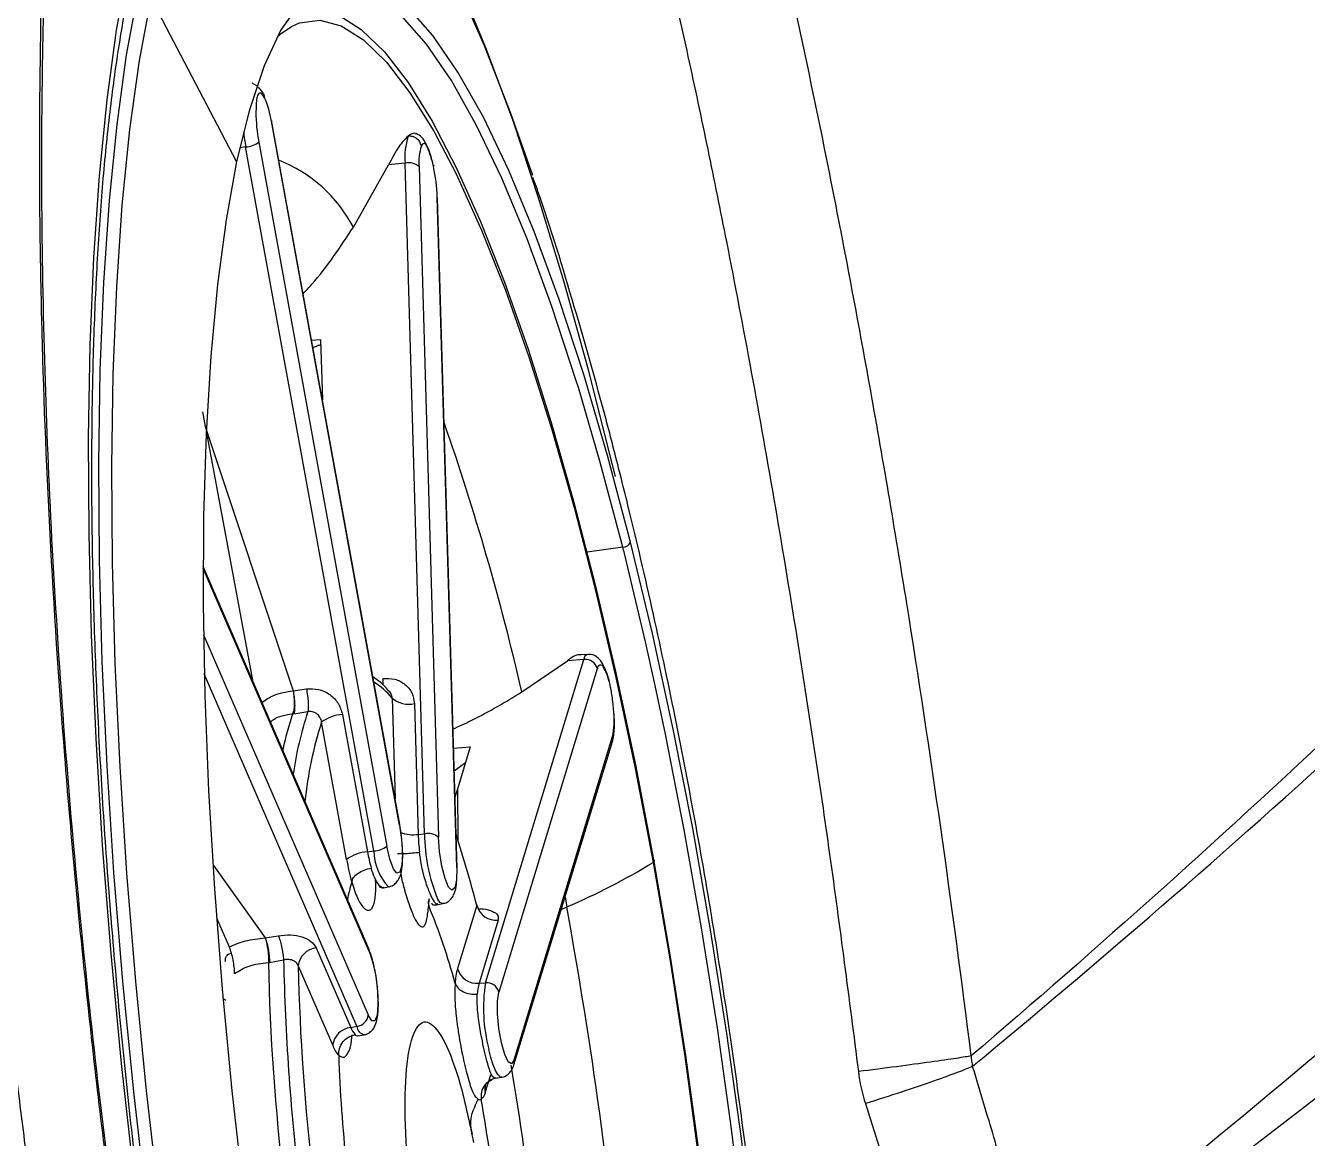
# Model space of a CAD drawing. Extents: x 525 to 613, y 487 to 635.
# Drawn here: x 534.452 to 536.548, y 542.917 to 544.735 of the extents above; entities that cross this region are included whole.
import ezdxf

# ---------------------------------------------------------------- set-up
doc = ezdxf.new("R2010")
doc.units = 0
doc.header["$MEASUREMENT"] = 0
doc.layers.add('1', color=4, linetype='Continuous')
doc.layers.add('STD TEST', color=3, linetype='Continuous')

# ---------------------------------------------------------------- blocks, each defined once
blk = doc.blocks.new('2023 VANGUARD')
at = {"layer": '1', "color": 3, "linetype": 'Continuous', "lineweight": 25}
for p, q in [((-34.1626, -48.1782), (-34.3025, -47.9111)), ((-33.7544, -47.9955), (-33.7733, -47.9497)), ((-34.1297, -48.0543), (-34.1369, -48.0499)), ((-33.8962, -49.2625), (-34.1057, -48.1119)), ((-33.8959, -49.2614), (-34.1055, -48.1108)), ((-34.1264, -48.1463), (-33.9169, -49.2969)), ((-34.1478, -48.154), (-34.1575, -48.1554)), ((-33.9382, -49.3047), (-34.1478, -48.154)), ((-33.9717, -48.2854), (-33.9141, -48.1835)), ((-33.887, -48.1807), (-33.9141, -48.1835)), ((-33.8553, -49.2765), (-33.887, -48.1807)), ((-33.8642, -48.1863), (-33.8325, -49.2821)), ((-33.8028, -49.332), (-33.8345, -48.2362)), ((-33.8022, -49.3339), (-33.834, -48.2381)), ((-34.0401, -48.47), (-34.0252, -48.4686)), ((-34.0316, -48.4798), (-34.0378, -48.4824)), ((-34.0252, -48.4686), (-34.0223, -48.5673)), ((-34.2182, -48.5868), (-34.2138, -48.611)), ((-34.2138, -48.611), (-34.0702, -49.0429)), ((-34.2123, -48.6187), (-34.1368, -49.0258)), ((-33.5312, -48.8083), (-33.5897, -48.8163)), ((-33.9465, -49.4647), (-34.2175, -48.8399)), ((-33.9454, -49.4701), (-34.2175, -48.8429)), ((-34.2168, -48.9515), (-33.9474, -49.5727)), ((-33.5887, -48.9834), (-33.5993, -48.9842)), ((-33.7559, -49.5201), (-33.5949, -48.9917)), ((-33.5729, -49.0069), (-33.7338, -49.5353)), ((-33.6962, -49.0446), (-33.6219, -48.9938)), ((-33.5949, -48.9917), (-33.6219, -48.9938)), ((-33.9658, -49.5912), (-34.2156, -49.0153)), ((-34.0702, -49.0429), (-34.0485, -49.0398)), ((-33.9084, -49.0549), (-33.9036, -49.2193)), ((-33.8719, -49.0639), (-33.8657, -49.2776)), ((-34.0691, -49.0804), (-34.071, -49.0806)), ((-34.0691, -49.0804), (-34.046, -49.077)), ((-33.9894, -49.0817), (-33.9486, -49.3061)), ((-33.9828, -49.3185), (-34.0236, -49.094)), ((-33.808, -49.1365), (-33.7807, -49.1346)), ((-33.7807, -49.1346), (-33.8017, -49.2035)), ((-33.7092, -49.6543), (-33.5483, -49.126)), ((-33.709, -49.6462), (-33.548, -49.1178)), ((-33.7886, -49.1604), (-33.8069, -49.174)), ((-33.8017, -49.2035), (-33.8056, -49.217)), ((-33.8017, -49.2035), (-33.801, -49.287)), ((-33.8657, -49.2776), (-33.8553, -49.2765)), ((-33.9486, -49.3061), (-33.9382, -49.3047)), ((-34.2001, -49.3282), (-34.116, -49.4467)), ((-33.9256, -49.3639), (-33.9214, -49.3645)), ((-33.925, -49.3652), (-33.9141, -49.3632)), ((-33.6257, -49.3802), (-33.6228, -49.3962)), ((-33.8361, -49.3926), (-33.8253, -49.3906)), ((-33.7701, -49.3935), (-33.8015, -49.4965)), ((-33.6318, -49.4001), (-33.6228, -49.3962)), ((-34.1957, -49.4137), (-34.1745, -49.4613)), ((-33.7348, -49.4178), (-33.7662, -49.5209)), ((-34.116, -49.4467), (-34.0945, -49.4431)), ((-34.0325, -49.4629), (-33.976, -49.593)), ((-34.1088, -49.4867), (-34.1106, -49.4868)), ((-34.1088, -49.4867), (-34.0858, -49.4827)), ((-34.0619, -49.4925), (-34.0055, -49.6226)), ((-33.7662, -49.5209), (-33.7559, -49.5201)), ((-34.1803, -49.5492), (-34.1849, -49.5457)), ((-33.976, -49.593), (-33.9658, -49.5912)), ((-33.9648, -49.6069), (-33.954, -49.6049)), ((-33.756, -49.6994), (-33.7471, -49.6703)), ((-33.7383, -49.6758), (-33.7409, -49.6753)), ((-33.7398, -49.6762), (-33.729, -49.6742))]:
    blk.add_line(p, q, dxfattribs=at)
at = {"layer": '1', "color": 3, "linetype": 'Continuous', "lineweight": 25, "flags": 128}
for points in [[(-33.5432, -48.6927), (-33.5479, -48.6735), (-33.5867, -48.5205), (-33.6269, -48.3752), (-33.6683, -48.2387), (-33.7107, -48.1116), (-33.7539, -47.9947), (-33.7974, -47.8888), (-33.8412, -47.7944), (-33.885, -47.712), (-33.9284, -47.6422), (-33.9713, -47.5854), (-33.9755, -47.5804)], [(-34.0021, -47.5947), (-33.9734, -47.6197), (-33.9313, -47.6674), (-33.8884, -47.7285), (-33.8451, -47.8027), (-33.8016, -47.8895), (-33.7581, -47.9884), (-33.7149, -48.0987), (-33.679, -48.2)], [(-34.3406, -47.8606), (-34.3593, -47.9633), (-34.375, -48.0771), (-34.3874, -48.2013), (-34.3967, -48.3352), (-34.4026, -48.4781), (-34.4052, -48.629), (-34.4044, -48.7871), (-34.4003, -48.9515), (-34.3929, -49.1211), (-34.3822, -49.2951), (-34.3683, -49.4724), (-34.3512, -49.652), (-34.3311, -49.8327), (-34.3081, -50.0137), (-34.2824, -50.1937), (-34.254, -50.3717), (-34.2231, -50.5468), (-34.1899, -50.7178), (-34.1547, -50.8838), (-34.1175, -51.0438), (-34.0787, -51.1968), (-34.0385, -51.3421), (-33.9971, -51.4786)], [(-33.5185, -48.7998), (-33.5562, -48.6583), (-33.5952, -48.5259), (-33.6353, -48.4035), (-33.6762, -48.2922), (-33.7176, -48.1926), (-33.7592, -48.1057), (-33.8007, -48.032), (-33.8417, -47.9721), (-33.8819, -47.9265), (-33.9211, -47.8955), (-33.9588, -47.8794), (-33.9762, -47.8769)], [(-33.9967, -47.8785), (-34.0291, -47.892), (-34.0611, -47.9207), (-34.0907, -47.9641), (-34.1176, -48.0217), (-34.1416, -48.0933), (-34.1626, -48.1782)], [(-33.6038, -48.5475), (-33.6073, -48.5363), (-33.6472, -48.4148), (-33.6878, -48.3042), (-33.7289, -48.2053), (-33.7702, -48.1189), (-33.8114, -48.0457), (-33.8521, -47.9863), (-33.8921, -47.941), (-33.931, -47.9102), (-33.9685, -47.8941), (-34.0044, -47.893), (-34.0383, -47.9067), (-34.0701, -47.9352), (-34.0876, -47.9587)], [(-33.9684, -51.5041), (-34.0103, -51.3721), (-34.0512, -51.2308), (-34.0907, -51.0811), (-34.1286, -50.9238), (-34.1646, -50.76), (-34.1986, -50.5906), (-34.2303, -50.4168), (-34.2596, -50.2395), (-34.2862, -50.0598), (-34.3099, -49.879), (-34.3308, -49.698), (-34.3485, -49.5179), (-34.3631, -49.34), (-34.3743, -49.1653), (-34.3823, -48.9948), (-34.3868, -48.8296), (-34.3879, -48.6708), (-34.3855, -48.5192), (-34.3798, -48.3759), (-34.3706, -48.2416), (-34.3581, -48.1174), (-34.3424, -48.0038), (-34.3235, -47.9016)], [(-33.9495, -51.4919), (-33.9913, -51.3607), (-34.0319, -51.2202), (-34.0711, -51.0714), (-34.1088, -50.9151), (-34.1446, -50.7523), (-34.1784, -50.5839), (-34.2099, -50.4111), (-34.239, -50.2349), (-34.2654, -50.0563), (-34.2891, -49.8766), (-34.3098, -49.6967), (-34.3274, -49.5177), (-34.3419, -49.3409), (-34.3531, -49.1672), (-34.3609, -48.9977), (-34.3654, -48.8336), (-34.3665, -48.6757), (-34.3642, -48.525), (-34.3585, -48.3825), (-34.3494, -48.2491), (-34.337, -48.1256), (-34.3213, -48.0127), (-34.3025, -47.9111)], [(-34.0025, -47.9359), (-33.9955, -47.9388), (-33.9588, -47.962), (-33.921, -47.9988), (-33.8824, -48.049), (-33.8431, -48.1122), (-33.8036, -48.188), (-33.7641, -48.2758), (-33.7248, -48.375), (-33.6862, -48.4848), (-33.6483, -48.6045), (-33.6116, -48.7332), (-33.5763, -48.8699), (-33.5426, -49.0138), (-33.5107, -49.1638), (-33.481, -49.3187)], [(-34.0958, -47.9736), (-34.0912, -47.9696), (-34.0727, -47.9571)], [(-34.0727, -47.9571), (-34.0597, -47.9514), (-34.0264, -47.947), (-33.9914, -47.9563), (-33.955, -47.9792), (-33.9176, -48.0157), (-33.8793, -48.0655), (-33.8404, -48.1281), (-33.8042, -48.1971)], [(-34.1055, -48.1108), (-34.1055, -48.1109), (-34.1057, -48.1119)], [(-34.1626, -48.1782), (-34.1799, -48.2731), (-34.194, -48.3792), (-34.2049, -48.496), (-34.2125, -48.6224), (-34.2166, -48.7577), (-34.2174, -48.9009), (-34.2147, -49.0508), (-34.2085, -49.2065), (-34.199, -49.3668), (-34.1862, -49.5306), (-34.1702, -49.6967), (-34.1511, -49.8638), (-34.1291, -50.0308), (-34.1042, -50.1965), (-34.0767, -50.3597), (-34.0468, -50.5191), (-34.0147, -50.6738), (-33.9806, -50.8224), (-33.9448, -50.9641), (-33.9076, -51.0977), (-33.8691, -51.2223), (-33.8297, -51.3369), (-33.7896, -51.4409)], [(-33.8042, -48.1971), (-33.8013, -48.2032), (-33.7621, -48.2901), (-33.7232, -48.3884), (-33.6849, -48.4972), (-33.6474, -48.6157), (-33.611, -48.7433), (-33.576, -48.8788), (-33.5426, -49.0213), (-33.5111, -49.1699), (-33.4816, -49.3233)], [(-33.834, -48.2381), (-33.834, -48.2377), (-33.8345, -48.2362)], [(-33.5312, -48.8083), (-33.5686, -48.6678), (-33.6038, -48.5475)], [(-33.3189, -51.5158), (-33.3012, -51.4181), (-33.2867, -51.3086), (-33.2758, -51.1879), (-33.2684, -51.0569), (-33.2645, -50.9168), (-33.2643, -50.7686), (-33.2678, -50.6133), (-33.2748, -50.4522), (-33.2853, -50.2865), (-33.2994, -50.1174), (-33.3168, -49.9463), (-33.3374, -49.7745), (-33.3611, -49.6031), (-33.3877, -49.4337), (-33.4169, -49.2674), (-33.4487, -49.1055), (-33.4826, -48.9492), (-33.5185, -48.7998)], [(-33.4783, -49.0341), (-33.4941, -48.9629), (-33.5287, -48.8184)], [(-33.3246, -51.4636), (-33.3088, -51.3644), (-33.2963, -51.2542), (-33.287, -51.1339), (-33.281, -51.0045), (-33.2785, -50.8667), (-33.2793, -50.7216), (-33.2835, -50.5703), (-33.2911, -50.4137), (-33.302, -50.2531), (-33.3161, -50.0896), (-33.3333, -49.9244), (-33.3536, -49.7586), (-33.3767, -49.5935), (-33.4025, -49.4302), (-33.4308, -49.2699), (-33.4614, -49.1138), (-33.4783, -49.0341)], [(-33.8962, -49.2625), (-33.8929, -49.2865), (-33.8916, -49.3095), (-33.8926, -49.328), (-33.8957, -49.3391), (-33.9005, -49.3411), (-33.9062, -49.3338), (-33.9119, -49.3183), (-33.9169, -49.2969)], [(-33.8962, -49.2625), (-33.8959, -49.2615), (-33.8959, -49.2614)], [(-33.8028, -49.332), (-33.8033, -49.3518), (-33.806, -49.3647), (-33.8105, -49.3688), (-33.816, -49.3636), (-33.8218, -49.3497), (-33.827, -49.3294), (-33.8308, -49.3057), (-33.8325, -49.2821)], [(-33.481, -49.3187), (-33.4536, -49.4775), (-33.4287, -49.639), (-33.4065, -49.802), (-33.3872, -49.9655), (-33.3709, -50.1281), (-33.3577, -50.2888), (-33.3476, -50.4463), (-33.3409, -50.5996), (-33.3375, -50.7475), (-33.3375, -50.889), (-33.3408, -51.0231), (-33.3474, -51.1487), (-33.3574, -51.265), (-33.3705, -51.3711), (-33.3867, -51.4663), (-33.406, -51.5499), (-33.4281, -51.6213), (-33.4529, -51.68), (-33.4803, -51.7255), (-33.5099, -51.7575), (-33.5222, -51.7664)], [(-33.4816, -49.3233), (-33.4545, -49.4807), (-33.4298, -49.6407), (-33.4079, -49.8022), (-33.3887, -49.9641), (-33.3725, -50.1253), (-33.3594, -50.2845), (-33.3495, -50.4405), (-33.3428, -50.5924), (-33.3395, -50.739), (-33.3394, -50.8791), (-33.3427, -51.0119), (-33.3493, -51.1364), (-33.3591, -51.2516), (-33.3721, -51.3568), (-33.3724, -51.3585)], [(-33.8028, -49.332), (-33.8023, -49.3336), (-33.8022, -49.3339)], [(-33.8253, -49.3906), (-33.8263, -49.3906), (-33.8299, -49.3887), (-33.8336, -49.3837)], [(-33.9454, -49.4701), (-33.9398, -49.4872), (-33.9352, -49.5094), (-33.9322, -49.5335), (-33.9315, -49.5558), (-33.933, -49.5728), (-33.9365, -49.582), (-33.9416, -49.582), (-33.9474, -49.5727)], [(-33.9454, -49.4701), (-33.9457, -49.4671), (-33.9465, -49.4647)], [(-33.709, -49.6462), (-33.7131, -49.6524), (-33.7185, -49.6492), (-33.7243, -49.6371), (-33.7297, -49.618), (-33.7338, -49.5947), (-33.7361, -49.5708), (-33.7361, -49.5499), (-33.7338, -49.5353)], [(-33.729, -49.6742), (-33.732, -49.6736), (-33.7357, -49.6699), (-33.7395, -49.6633), (-33.7433, -49.654), (-33.747, -49.6424), (-33.7504, -49.6289)]]:
    blk.add_lwpolyline(points, dxfattribs=at)
at = {"layer": '1', "color": 3, "linetype": 'Continuous', "lineweight": 25}
for centre, radius, start, end in [((-34.2451, -48.1325), 0.1409, 8.4078, 24.6931), ((-33.8541, -48.096), 0.2769, 180.1716, 190.4749), ((-33.7652, -48.0846), 0.3888, 186.6652, 190.2827), ((-34.1495, -48.1158), 0.0383, 272.6339, 307.1356), ((-33.7763, -48.1703), 0.1112, 162.265, 185.3506), ((-33.7801, -48.1784), 0.0845, 162.265, 185.3506), ((-34.1785, -48.393), 0.2331, 27.4779, 68.6581), ((-33.8813, -48.2065), 0.0264, 49.8666, 102.6088), ((-34.1216, -48.2457), 0.2872, 1.9006, 11.951), ((-37.8658, -50.0105), 4.28, 13.0415, 19.1804), ((-33.5309, -48.7952), 0.0131, 268.4806, 339.4753), ((-39.6052, -50.3437), 6.2651, 14.09084, 14.18589), ((-33.5859, -48.992), 0.00907, 108.0061, 178.1046), ((-33.5929, -49.0124), 0.0208, 15.2664, 95.4993), ((-33.5677, -49.0062), 0.00521, 14.693, 187.7211), ((-33.9974, -49.126), 0.1139, 38.5922, 58.7713), ((-33.8811, -49.0226), 0.0423, 229.8666, 282.6088), ((-33.622, -49.2353), 0.4749, 160.9914, 168.4444), ((-33.4947, -49.2609), 0.5812, 161.5537, 171.961), ((-33.9866, -49.1429), 0.0613, 92.6339, 127.1356), ((-33.6697, -49.092), 0.1244, 348.0377, 5.7641), ((-33.3978, -49.2936), 0.6569, 162.3123, 173.897), ((-33.5635, -49.1214), 0.0159, 343.1786, 12.9161), ((-33.8736, -49.2178), 0.0603, 249.8513, 277.5479), ((-33.5066, -49.2664), 0.3593, 181.7864, 186.4152), ((-33.8496, -49.3023), 0.0264, 49.8666, 102.6088), ((-33.5797, -49.2765), 0.2756, 180.0009, 202.8913), ((-35.796, -49.92), 2.0932, 14.5675, 17.8795), ((-33.94, -49.2664), 0.0383, 272.6339, 307.1356), ((-33.9458, -49.3673), 0.0613, 92.6339, 127.1356), ((-33.5779, -49.2461), 0.4113, 190.1338, 195.3841), ((-33.6555, -49.2537), 0.2977, 190.1339, 195.3823), ((-33.8515, -49.3032), 0.0868, 180.9416, 223.7535), ((-34.0689, -48.3583), 1.1297, 293.26, 301.3236), ((-33.4817, -49.321), 0.00238, 270.5712, 74.0647), ((-33.6205, -49.4569), 0.3683, 163.9745, 168.586), ((-34.0764, -49.3746), 0.2287, 355.1372, 357.4015), ((-34.8193, -49.7944), 1.0501, 15.0873, 22.4138), ((-33.738, -49.3847), 0.0332, 195.2664, 275.4993), ((-41.6522, -50.8514), 8.1602, 5.47019, 10.27261), ((-34.0284, -49.4964), 0.0338, 96.9187, 173.3536), ((-30.377, -49.407), 3.7345, 181.2252, 186.7679), ((-30.3527, -49.4039), 3.7339, 181.2087, 186.7844), ((-30.4116, -49.4116), 3.6512, 181.2697, 186.7234), ((-33.6884, -49.5272), 0.1172, 164.8219, 176.9923), ((-33.7694, -49.4878), 0.0332, 195.2664, 275.4993), ((-33.6844, -49.5431), 0.0848, 164.8219, 176.9922), ((-33.487, -49.5611), 0.272, 171.3128, 194.4136), ((-33.7539, -49.5407), 0.0208, 15.2664, 95.4993), ((-33.9683, -49.5703), 0.0211, 276.9187, 353.3536), ((-33.972, -49.6265), 0.0338, 96.9187, 173.3536), ((-33.9404, -49.5794), 0.0381, 200.8055, 221.6359), ((-33.9505, -49.59), 0.0154, 184.6369, 256.5161), ((-33.9562, -49.6039), 0.0527, 200.8048, 221.6387), ((-31.5132, -49.555), 2.4839, 181.9363, 186.0568), ((-37.7111, -50.3509), 4.0574, 6.0521, 9.8784), ((-33.7245, -49.6497), 0.0159, 343.2101, 12.916), ((-33.7732, -49.6964), 0.0175, 306.02, 350.0885), ((-33.7312, -49.6938), 0.0255, 163.1786, 192.9161), ((-36.4508, -50.1908), 2.7305, 6.2621, 10.1298)]:
    blk.add_arc(centre, radius, start, end, dxfattribs=at)
for points, knots in [([(-34.3813, -50.7071), (-34.3882, -50.6602), (-34.4018, -50.5671), (-34.4217, -50.4283), (-34.4409, -50.2914), (-34.4594, -50.1563), (-34.4773, -50.023), (-34.4945, -49.8916), (-34.5111, -49.762), (-34.5271, -49.6343), (-34.5425, -49.5085), (-34.5573, -49.3845), (-34.5715, -49.2624), (-34.5851, -49.1421), (-34.5981, -49.0238), (-34.6106, -48.9072), (-34.6226, -48.7926), (-34.656, -48.4626), (-34.705, -47.916), (-34.7465, -47.2997), (-34.7715, -46.7894), (-34.7839, -46.4424), (-34.7911, -46.1289), (-34.7942, -45.9095), (-34.7954, -45.7457), (-34.7955, -45.6551), (-34.7956, -45.6191)], [0, 0, 0, 0, 0.027815, 0.055255, 0.08232, 0.10901, 0.135325, 0.161264, 0.186827, 0.212016, 0.236828, 0.261265, 0.285327, 0.309013, 0.332324, 0.355259, 0.37782, 0.400005, 0.550002, 0.700006, 0.762646, 0.850005, 0.903849, 0.946797, 0.978847, 1, 1, 1, 1]), ([(-32.9618, -49.6396), (-32.993, -49.3885), (-33.0282, -49.1421), (-33.0864, -48.7795), (-33.1069, -48.6592), (-33.1491, -48.4241), (-33.1708, -48.3096), (-33.2375, -47.9751), (-33.2843, -47.7641), (-33.3829, -47.3668), (-33.433, -47.1874), (-33.5099, -46.9465), (-33.5358, -46.8709), (-33.5752, -46.7648), (-33.5885, -46.7306), (-33.6149, -46.6656), (-33.6281, -46.6346), (-33.694, -46.487), (-33.7467, -46.3926), (-33.8263, -46.2877), (-33.853, -46.259), (-33.9053, -46.2152), (-33.9312, -46.2), (-33.9823, -46.1827), (-34.0075, -46.1806), (-34.0574, -46.1898), (-34.0821, -46.2012), (-34.1537, -46.255), (-34.1985, -46.3166), (-34.2502, -46.4252), (-34.2604, -46.4485), (-34.2802, -46.4984), (-34.2899, -46.525), (-34.3181, -46.6089), (-34.3356, -46.6703), (-34.3842, -46.8703), (-34.4115, -47.0247), (-34.4545, -47.3767), (-34.4694, -47.5684), (-34.4817, -47.8777), (-34.4841, -47.9845), (-34.4852, -48.1504), (-34.4851, -48.2068), (-34.484, -48.3204), (-34.483, -48.3776), (-34.476, -48.6662), (-34.4635, -48.9041), (-34.4343, -49.2718), (-34.4228, -49.3968), (-34.3967, -49.6453), (-34.3821, -49.7692), (-34.334, -50.1396), (-34.2961, -50.3851), (-34.2524, -50.629)], [0, 0, 0, 0, 0.0625, 0.0625, 0.09375, 0.09375, 0.125, 0.125, 0.1875, 0.1875, 0.25, 0.25, 0.28125, 0.28125, 0.296875, 0.296875, 0.3125, 0.3125, 0.375, 0.375, 0.40625, 0.40625, 0.4375, 0.4375, 0.46875, 0.46875, 0.5, 0.5, 0.5625, 0.5625, 0.578125, 0.578125, 0.59375, 0.59375, 0.625, 0.625, 0.6875, 0.6875, 0.75, 0.75, 0.78125, 0.78125, 0.796875, 0.796875, 0.8125, 0.8125, 0.875, 0.875, 0.90625, 0.90625, 0.9375, 0.9375, 1, 1, 1, 1]), ([(-34.1893, -46.4222), (-34.175, -46.4142), (-34.1381, -46.3934), (-34.0757, -46.4024), (-34.0033, -46.4441), (-33.9379, -46.5153), (-33.8815, -46.5989), (-33.8329, -46.686), (-33.793, -46.7696), (-33.7614, -46.843), (-33.7404, -46.8948), (-33.7199, -46.9479), (-33.6976, -47.0082), (-33.6727, -47.0797), (-33.6481, -47.1538), (-33.6224, -47.2355), (-33.5926, -47.3346), (-33.558, -47.4575), (-33.5228, -47.5907), (-33.4901, -47.7217), (-33.4577, -47.8583), (-33.4249, -48.004), (-33.3926, -48.1557), (-33.3579, -48.3271), (-33.3208, -48.522), (-33.2816, -48.7424), (-33.2383, -49.0047), (-33.1916, -49.3121), (-33.1614, -49.5466), (-33.1461, -49.6652)], [0, 0, 0, 0, 0.040169, 0.103861, 0.166891, 0.230785, 0.273426, 0.312613, 0.356587, 0.376898, 0.394719, 0.411447, 0.430653, 0.453138, 0.477359, 0.495662, 0.521834, 0.557411, 0.589721, 0.61877, 0.648801, 0.681641, 0.713468, 0.744286, 0.786628, 0.829444, 0.871966, 0.935195, 1, 1, 1, 1]), ([(-34.2513, -50.6184), (-34.2693, -50.514), (-34.3044, -50.311), (-34.3487, -50.0085), (-34.3856, -49.72), (-34.4184, -49.4179), (-34.4454, -49.1093), (-34.4651, -48.8017), (-34.4771, -48.5113), (-34.4819, -48.2422), (-34.4802, -47.9961), (-34.4738, -47.7838), (-34.4638, -47.5971), (-34.4515, -47.4393), (-34.4383, -47.3064), (-34.4241, -47.1891), (-34.4072, -47.0713), (-34.386, -46.9482), (-34.3608, -46.8278), (-34.3356, -46.7294), (-34.3132, -46.6553), (-34.2946, -46.6014), (-34.2767, -46.5554), (-34.257, -46.5109), (-34.2361, -46.4704), (-34.2156, -46.4375), (-34.2068, -46.4294), (-34.202, -46.4251)], [0, 0, 0, 0, 0.054097, 0.105256, 0.153884, 0.200286, 0.258448, 0.311689, 0.360443, 0.413417, 0.46002, 0.501674, 0.540725, 0.577335, 0.606052, 0.633197, 0.66284, 0.697512, 0.736848, 0.774642, 0.800601, 0.82454, 0.846296, 0.869066, 0.905637, 0.949247, 1, 1, 1, 1]), ([(-33.5738, -52.1766), (-33.5744, -52.1768), (-33.5834, -52.1797), (-33.5995, -52.1767), (-33.6284, -52.1654), (-33.66, -52.1428), (-33.6949, -52.1079), (-33.7315, -52.0615), (-33.7694, -52.0034), (-33.8085, -51.9338), (-33.8482, -51.8527), (-33.8883, -51.7608), (-33.9283, -51.6585), (-33.9681, -51.5464), (-34.0073, -51.4252), (-34.0457, -51.2956), (-34.083, -51.1582), (-34.1191, -51.0139), (-34.1537, -50.8633), (-34.1867, -50.7074), (-34.2178, -50.5469), (-34.247, -50.3828), (-34.2739, -50.2159), (-34.2985, -50.047), (-34.3207, -49.8772), (-34.3404, -49.7073), (-34.3573, -49.5381), (-34.3715, -49.3707), (-34.3829, -49.2059), (-34.3914, -49.0445), (-34.3969, -48.8875), (-34.3995, -48.7357), (-34.3991, -48.59), (-34.3957, -48.451), (-34.3894, -48.3195), (-34.3803, -48.1964), (-34.3683, -48.0823), (-34.3539, -47.9798), (-34.342, -47.9139), (-34.3353, -47.8819), (-34.3344, -47.8777)], [0, 0, 0, 0, 0.002218, 0.034369, 0.06028, 0.087872, 0.114536, 0.141159, 0.167974, 0.195021, 0.22226, 0.249645, 0.277136, 0.304703, 0.332327, 0.359991, 0.387687, 0.415405, 0.443142, 0.470891, 0.498651, 0.526418, 0.554191, 0.581968, 0.609746, 0.637526, 0.665304, 0.693081, 0.720853, 0.748619, 0.776378, 0.804127, 0.831862, 0.859581, 0.887277, 0.914944, 0.942572, 0.970148, 0.996126, 1, 1, 1, 1]), ([(-34.1171, -48.0737), (-34.1191, -48.0705), (-34.122, -48.0659), (-34.1254, -48.0658), (-34.1274, -48.068), (-34.129, -48.0721), (-34.1306, -48.0808), (-34.1308, -48.0902), (-34.131, -48.0968)], [0, 0, 0, 0, 0.271453, 0.389532, 0.509236, 0.625997, 0.741669, 1, 1, 1, 1]), ([(-34.1203, -48.0646), (-34.1216, -48.0627), (-34.1238, -48.0596), (-34.1261, -48.0575), (-34.1269, -48.0567)], [0, 0, 0, 0, 0.622177, 1, 1, 1, 1]), ([(-34.1206, -48.0648), (-34.1198, -48.0656), (-34.1176, -48.068), (-34.1173, -48.0714), (-34.1171, -48.0737)], [0, 0, 0, 0, 0.331596, 1, 1, 1, 1]), ([(-33.8822, -48.1364), (-33.8873, -48.1415), (-33.8978, -48.1522), (-33.9085, -48.1728), (-33.9141, -48.1835)], [0, 0, 0, 0, 0.477824, 1, 1, 1, 1]), ([(-33.869, -48.1334), (-33.8697, -48.1329), (-33.8732, -48.13), (-33.8781, -48.1335), (-33.8822, -48.1364)], [0, 0, 0, 0, 0.1721637, 1, 1, 1, 1]), ([(-33.8414, -48.183), (-33.843, -48.1771), (-33.8465, -48.165), (-33.8524, -48.1496), (-33.8594, -48.137), (-33.8658, -48.1339), (-33.8692, -48.1324)], [0, 0, 0, 0, 0.228888, 0.473318, 0.730482, 1, 1, 1, 1]), ([(-33.8406, -48.1863), (-33.8423, -48.1788), (-33.8448, -48.168), (-33.8486, -48.1577), (-33.8513, -48.1525), (-33.8538, -48.1492), (-33.8572, -48.1477), (-33.8592, -48.1506), (-33.8606, -48.1527)], [0, 0, 0, 0, 0.2714525, 0.3895321, 0.5092359, 0.6259971, 0.7416688, 1, 1, 1, 1]), ([(-33.8416, -48.183), (-33.8413, -48.1832), (-33.84, -48.184), (-33.8403, -48.1852), (-33.8406, -48.1863)], [0, 0, 0, 0, 0.1812443, 1, 1, 1, 1]), ([(-33.5351, -48.6904), (-33.5429, -48.66), (-33.5668, -48.5666), (-33.6112, -48.4114), (-33.6507, -48.2802), (-33.6753, -48.2118), (-33.678, -48.2043)], [0, 0, 0, 0, 0.180797, 0.555942, 0.951249, 1, 1, 1, 1]), ([(-34.0539, -48.394), (-34.0491, -48.3889), (-34.0177, -48.3554), (-33.9928, -48.3175), (-33.9717, -48.2854)], [0, 0, 0, 0, 0.1521136, 1, 1, 1, 1]), ([(-34.025, -48.4772), (-34.0255, -48.4775), (-34.0277, -48.4783), (-34.0299, -48.4791), (-34.0316, -48.4798)], [0, 0, 0, 0, 0.265127, 1, 1, 1, 1]), ([(-33.2708, -51.4258), (-33.2681, -51.394), (-33.2601, -51.3), (-33.2544, -51.1371), (-33.2517, -50.9413), (-33.2547, -50.7456), (-33.2619, -50.5555), (-33.273, -50.3686), (-33.2876, -50.1837), (-33.3055, -50), (-33.3266, -49.8172), (-33.3509, -49.6353), (-33.3784, -49.4543), (-33.4091, -49.2742), (-33.4432, -49.0949), (-33.4809, -48.9161), (-33.5122, -48.7816), (-33.531, -48.7068), (-33.5351, -48.6904)], [0, 0, 0, 0, 0.038079, 0.112601, 0.189625, 0.261721, 0.330554, 0.397253, 0.462547, 0.526949, 0.59085, 0.654581, 0.718411, 0.782585, 0.847446, 0.913399, 0.980975, 1, 1, 1, 1]), ([(-33.5993, -48.9845), (-33.5996, -48.9844), (-33.6066, -48.9825), (-33.6144, -48.9883), (-33.6219, -48.9938)], [0, 0, 0, 0, 0.037, 1, 1, 1, 1]), ([(-33.5653, -48.9966), (-33.5678, -48.9933), (-33.5719, -48.9879), (-33.5815, -48.9832), (-33.5867, -48.9837), (-33.5886, -48.9839)], [0, 0, 0, 0, 0.510269, 0.821544, 1, 1, 1, 1]), ([(-33.5627, -49.0049), (-33.563, -49.0026), (-33.5634, -48.9989), (-33.5658, -48.9962), (-33.5668, -48.9952)], [0, 0, 0, 0, 0.626869, 1, 1, 1, 1]), ([(-33.5511, -49.0383), (-33.5515, -49.0359), (-33.5533, -49.0249), (-33.5586, -49.009), (-33.5639, -48.9997), (-33.5665, -48.995)], [0, 0, 0, 0, 0.121044, 0.561704, 1, 1, 1, 1]), ([(-33.5459, -49.0796), (-33.5466, -49.0713), (-33.5475, -49.0594), (-33.5499, -49.0437), (-33.552, -49.0335), (-33.5544, -49.0243), (-33.5579, -49.0134), (-33.5607, -49.0084), (-33.5627, -49.0049)], [0, 0, 0, 0, 0.271453, 0.389532, 0.509236, 0.625997, 0.741669, 1, 1, 1, 1]), ([(-33.9106, -49.0469), (-33.9152, -49.0414), (-33.9245, -49.0304), (-33.9347, -49.0237), (-33.9398, -49.0203)], [0, 0, 0, 0, 0.491492, 1, 1, 1, 1]), ([(-33.9236, -49.0226), (-33.9235, -49.026), (-33.9233, -49.03), (-33.9237, -49.0323), (-33.9237, -49.0326)], [0, 0, 0, 0, 0.883482, 1, 1, 1, 1]), ([(-33.9236, -49.0226), (-33.917, -49.0225), (-33.9037, -49.0225), (-33.8868, -49.0315), (-33.8747, -49.0457), (-33.8728, -49.0578), (-33.8719, -49.0639)], [0, 0, 0, 0, 0.249137, 0.498767, 0.748535, 1, 1, 1, 1]), ([(-34.1212, -49.0618), (-34.1151, -49.0576), (-34.0999, -49.0475), (-34.0813, -49.0446), (-34.0702, -49.0429)], [0, 0, 0, 0, 0.4064114, 1, 1, 1, 1]), ([(-34.0702, -49.0429), (-34.0699, -49.0446), (-34.0695, -49.0475), (-34.0691, -49.0511), (-34.0688, -49.0544), (-34.0685, -49.0589), (-34.0684, -49.0663), (-34.069, -49.0749), (-34.0703, -49.0787), (-34.071, -49.0806)], [0, 0, 0, 0, 0.118317, 0.196901, 0.242482, 0.33386, 0.501446, 0.750724, 1, 1, 1, 1]), ([(-34.0702, -49.0429), (-34.0696, -49.0462), (-34.0683, -49.0536), (-34.0676, -49.0638), (-34.0677, -49.0714), (-34.0682, -49.0768), (-34.0688, -49.0791), (-34.0691, -49.0804)], [0, 0, 0, 0, 0.222799, 0.50064, 0.676851, 0.820146, 1, 1, 1, 1]), ([(-34.0485, -49.0398), (-34.0418, -49.0396), (-34.0284, -49.0392), (-34.0097, -49.0481), (-33.9952, -49.0627), (-33.9914, -49.0753), (-33.9894, -49.0817)], [0, 0, 0, 0, 0.249137, 0.498767, 0.748535, 1, 1, 1, 1]), ([(-33.9084, -49.0549), (-33.9084, -49.0538), (-33.9085, -49.0515), (-33.9097, -49.0484), (-33.9111, -49.046), (-33.9123, -49.045), (-33.9126, -49.0447)], [0, 0, 0, 0, 0.307253, 0.605397, 0.895226, 1, 1, 1, 1]), ([(-33.8089, -49.1055), (-33.7988, -49.1009), (-33.7576, -49.0819), (-33.7226, -49.0607), (-33.6962, -49.0446)], [0, 0, 0, 0, 0.242902, 1, 1, 1, 1]), ([(-34.1073, -49.094), (-34.1058, -49.0927), (-34.0961, -49.0841), (-34.0825, -49.0822), (-34.071, -49.0806)], [0, 0, 0, 0, 0.155424, 1, 1, 1, 1]), ([(-34.0236, -49.094), (-34.0239, -49.0926), (-34.0244, -49.0899), (-34.0263, -49.0861), (-34.0287, -49.0828), (-34.0316, -49.0802), (-34.035, -49.0782), (-34.0398, -49.0766), (-34.0435, -49.0768), (-34.046, -49.077)], [0, 0, 0, 0, 0.136421, 0.268798, 0.397483, 0.522877, 0.645429, 0.765635, 1, 1, 1, 1]), ([(-33.5483, -49.126), (-33.5475, -49.1225), (-33.5452, -49.1129), (-33.5446, -49.0973), (-33.5452, -49.0845), (-33.5454, -49.0808)], [0, 0, 0, 0, 0.285085, 0.793653, 1, 1, 1, 1]), ([(-33.9142, -49.3628), (-33.913, -49.3627), (-33.9087, -49.3623), (-33.9028, -49.3581), (-33.8977, -49.3518), (-33.8938, -49.3429), (-33.8913, -49.3294), (-33.8907, -49.308), (-33.8924, -49.2833), (-33.8949, -49.2681), (-33.8959, -49.2614)], [0, 0, 0, 0, 0.033215, 0.109787, 0.183017, 0.273759, 0.440097, 0.652353, 0.845117, 1, 1, 1, 1]), ([(-33.8408, -49.385), (-33.8426, -49.3817), (-33.8468, -49.374), (-33.8541, -49.3541), (-33.8604, -49.3299), (-33.8627, -49.3135), (-33.8636, -49.3066)], [0, 0, 0, 0, 0.213316, 0.499971, 0.789786, 1, 1, 1, 1]), ([(-33.9216, -49.3644), (-33.9217, -49.3645), (-33.9237, -49.3661), (-33.9294, -49.3617), (-33.9368, -49.3503), (-33.9409, -49.3379), (-33.9426, -49.3327)], [0, 0, 0, 0, 0.019241, 0.376614, 0.737927, 1, 1, 1, 1]), ([(-33.8942, -49.3413), (-33.8939, -49.3429), (-33.8925, -49.3523), (-33.8895, -49.3632), (-33.8868, -49.3733), (-33.8831, -49.3858), (-33.8769, -49.4037), (-33.8707, -49.4166), (-33.8655, -49.4247), (-33.8608, -49.4297), (-33.8573, -49.4288), (-33.8556, -49.4266), (-33.8551, -49.426), (-33.8536, -49.4233), (-33.8509, -49.4153), (-33.8494, -49.4019), (-33.8485, -49.394)], [0, 0, 0, 0, 0.0189345, 0.1174903, 0.1466608, 0.1625326, 0.300497, 0.4374042, 0.4606901, 0.5742747, 0.7093423, 0.7104377, 0.719815, 0.7465552, 0.8490812, 1, 1, 1, 1]), ([(-33.8254, -49.3902), (-33.8244, -49.3901), (-33.8203, -49.3899), (-33.8144, -49.3858), (-33.8091, -49.3797), (-33.8052, -49.371), (-33.8024, -49.3579), (-33.8023, -49.3428), (-33.8022, -49.3339)], [0, 0, 0, 0, 0.042297, 0.161088, 0.272757, 0.408216, 0.648002, 1, 1, 1, 1]), ([(-33.9744, -49.3552), (-33.9714, -49.3646), (-33.9655, -49.3827), (-33.9571, -49.3956), (-33.9511, -49.4007), (-33.9464, -49.4022), (-33.9431, -49.4006), (-33.9411, -49.3981), (-33.9389, -49.3944), (-33.9361, -49.3844), (-33.9347, -49.3679), (-33.9353, -49.3541), (-33.9354, -49.3506)], [0, 0, 0, 0, 0.175161, 0.335577, 0.41275, 0.489599, 0.596857, 0.627466, 0.642849, 0.781258, 0.945332, 1, 1, 1, 1]), ([(-33.9302, -49.3593), (-33.9297, -49.361), (-33.9288, -49.3644), (-33.9266, -49.3641), (-33.9256, -49.3639)], [0, 0, 0, 0, 0.526004, 1, 1, 1, 1]), ([(-33.8478, -49.383), (-33.8483, -49.3839), (-33.8502, -49.3873), (-33.8493, -49.3911), (-33.8485, -49.394)], [0, 0, 0, 0, 0.244343, 1, 1, 1, 1]), ([(-33.8336, -49.3909), (-33.8345, -49.3913), (-33.8364, -49.3921), (-33.8392, -49.3876), (-33.8408, -49.385)], [0, 0, 0, 0, 0.432932, 1, 1, 1, 1]), ([(-33.8442, -49.3893), (-33.8438, -49.3902), (-33.8419, -49.3939), (-33.837, -49.3928), (-33.8332, -49.392)], [0, 0, 0, 0, 0.221547, 1, 1, 1, 1]), ([(-33.7701, -49.3935), (-33.7699, -49.3931), (-33.7696, -49.3924), (-33.77, -49.3916), (-33.7707, -49.3911), (-33.771, -49.3909)], [0, 0, 0, 0, 0.405156, 0.7983, 1, 1, 1, 1]), ([(-33.7674, -49.3994), (-33.7647, -49.3993), (-33.7556, -49.3992), (-33.7438, -49.4027), (-33.7344, -49.4091), (-33.7347, -49.4149), (-33.7348, -49.4178)], [0, 0, 0, 0, 0.122792, 0.414426, 0.706221, 1, 1, 1, 1]), ([(-34.1745, -49.4613), (-34.1661, -49.4578), (-34.1489, -49.4505), (-34.1271, -49.448), (-34.116, -49.4467)], [0, 0, 0, 0, 0.49329, 1, 1, 1, 1]), ([(-34.116, -49.4467), (-34.1152, -49.4488), (-34.1132, -49.4536), (-34.1111, -49.4632), (-34.1098, -49.4721), (-34.109, -49.4796), (-34.1089, -49.4841), (-34.1088, -49.4867)], [0, 0, 0, 0, 0.222799, 0.50064, 0.676851, 0.820146, 1, 1, 1, 1]), ([(-34.116, -49.4467), (-34.1156, -49.4478), (-34.115, -49.4495), (-34.1142, -49.4522), (-34.1136, -49.4548), (-34.1128, -49.4586), (-34.1115, -49.4658), (-34.1105, -49.4761), (-34.1106, -49.4832), (-34.1106, -49.4868)], [0, 0, 0, 0, 0.1183173, 0.1969015, 0.2424818, 0.3338605, 0.5014463, 0.7507239, 1, 1, 1, 1]), ([(-34.0945, -49.4431), (-34.0878, -49.4424), (-34.0744, -49.4409), (-34.0551, -49.4446), (-34.0396, -49.4521), (-34.0348, -49.4593), (-34.0325, -49.4629)], [0, 0, 0, 0, 0.249137, 0.498767, 0.748535, 1, 1, 1, 1]), ([(-34.1658, -49.5049), (-34.1658, -49.5033), (-34.1659, -49.5), (-34.1667, -49.4926), (-34.1682, -49.4825), (-34.171, -49.4705), (-34.1733, -49.4645), (-34.1745, -49.4613)], [0, 0, 0, 0, 0.102727, 0.208998, 0.439701, 0.702649, 1, 1, 1, 1]), ([(-33.9542, -49.6048), (-33.954, -49.6048), (-33.9506, -49.6049), (-33.9449, -49.6015), (-33.939, -49.5958), (-33.9349, -49.588), (-33.9317, -49.5761), (-33.9304, -49.557), (-33.9317, -49.5302), (-33.9354, -49.5033), (-33.9405, -49.4803), (-33.9447, -49.4694), (-33.9465, -49.4647)], [0, 0, 0, 0, 0.00436, 0.064747, 0.11819, 0.178652, 0.274081, 0.440992, 0.585462, 0.736243, 0.885524, 1, 1, 1, 1]), ([(-34.1811, -49.4851), (-34.181, -49.4828), (-34.1806, -49.4777), (-34.1768, -49.4732), (-34.1724, -49.4719), (-34.171, -49.4714)], [0, 0, 0, 0, 0.358416, 0.795673, 1, 1, 1, 1]), ([(-34.1658, -49.5049), (-34.1585, -49.5003), (-34.1439, -49.491), (-34.1218, -49.4882), (-34.1106, -49.4868)], [0, 0, 0, 0, 0.4943255, 1, 1, 1, 1]), ([(-34.0619, -49.4925), (-34.0623, -49.4915), (-34.0631, -49.4895), (-34.0653, -49.487), (-34.068, -49.4849), (-34.0712, -49.4833), (-34.0748, -49.4823), (-34.0797, -49.4817), (-34.0834, -49.4823), (-34.0858, -49.4827)], [0, 0, 0, 0, 0.136421, 0.268798, 0.397483, 0.522877, 0.645429, 0.765635, 1, 1, 1, 1]), ([(-33.8054, -49.5211), (-33.8057, -49.5299), (-33.8063, -49.547), (-33.8044, -49.5682), (-33.8029, -49.5812), (-33.8016, -49.5912), (-33.7991, -49.6079), (-33.7962, -49.6239), (-33.7943, -49.6335), (-33.7924, -49.6428), (-33.7901, -49.6531), (-33.7866, -49.6671), (-33.7838, -49.6775), (-33.7789, -49.6932), (-33.7737, -49.7053), (-33.7693, -49.709), (-33.7678, -49.7103)], [0, 0, 0, 0, 0.13477, 0.26043, 0.264026, 0.294684, 0.38158, 0.463779, 0.488703, 0.502895, 0.581085, 0.624602, 0.703977, 0.744159, 0.911384, 1, 1, 1, 1]), ([(-33.7577, -49.6299), (-33.7591, -49.6234), (-33.7625, -49.6082), (-33.767, -49.5819), (-33.7696, -49.5568), (-33.7692, -49.544), (-33.7691, -49.5386)], [0, 0, 0, 0, 0.2133162, 0.4999712, 0.7897863, 1, 1, 1, 1]), ([(-33.9956, -49.6389), (-33.9927, -49.6406), (-33.9882, -49.6433), (-33.9832, -49.639), (-33.9788, -49.632), (-33.975, -49.6222), (-33.9742, -49.6088), (-33.9739, -49.6049)], [0, 0, 0, 0, 0.312426, 0.478202, 0.569044, 0.874968, 1, 1, 1, 1]), ([(-33.9638, -49.6066), (-33.9639, -49.6066), (-33.9654, -49.6082), (-33.9672, -49.6064), (-33.9689, -49.6048)], [0, 0, 0, 0, 0.03482, 1, 1, 1, 1]), ([(-33.7409, -49.6753), (-33.7414, -49.6752), (-33.7437, -49.6751), (-33.7479, -49.6665), (-33.7531, -49.6503), (-33.7563, -49.636), (-33.7577, -49.6299)], [0, 0, 0, 0, 0.084013, 0.419934, 0.752793, 1, 1, 1, 1]), ([(-33.729, -49.6741), (-33.7289, -49.6741), (-33.7256, -49.6742), (-33.7199, -49.6708), (-33.714, -49.6651), (-33.7109, -49.6594), (-33.7097, -49.6557), (-33.7092, -49.6543)], [0, 0, 0, 0, 0.014127, 0.29399, 0.541582, 0.821569, 1, 1, 1, 1]), ([(-32.9618, -49.6396), (-32.967, -49.6406), (-32.9751, -49.6419), (-32.9975, -49.6453), (-33.0117, -49.6473), (-33.0448, -49.6519), (-33.0637, -49.6545), (-33.1039, -49.6598), (-33.125, -49.6625), (-33.1461, -49.6652)], [0, 0, 0, 0, 0.25, 0.25, 0.5, 0.5, 0.75, 0.75, 1, 1, 1, 1]), ([(-32.9594, -49.6564), (-32.9645, -49.6589), (-32.9724, -49.6622), (-32.9939, -49.6704), (-33.0074, -49.6753), (-33.0388, -49.6862), (-33.0567, -49.6923), (-33.0947, -49.7048), (-33.1147, -49.7112), (-33.1346, -49.7175)], [0, 0, 0, 0, 0.25, 0.25, 0.5, 0.5, 0.75, 0.75, 1, 1, 1, 1]), ([(-32.9618, -49.6396), (-32.9617, -49.6411), (-32.9616, -49.644), (-32.9611, -49.6482), (-32.9604, -49.6524), (-32.9597, -49.6551), (-32.9594, -49.6564)], [0, 0, 0, 0, 0.2599921, 0.5129593, 0.7594337, 1, 1, 1, 1]), ([(-32.8557, -50.0137), (-32.859, -50.0017), (-32.8656, -49.9778), (-32.8756, -49.9419), (-32.8857, -49.9061), (-32.8959, -49.8704), (-32.9063, -49.8348), (-32.9184, -49.7931), (-32.9331, -49.7437), (-32.9474, -49.6962), (-32.9563, -49.6665), (-32.9594, -49.6564)], [0, 0, 0, 0, 0.100255, 0.200389, 0.300395, 0.400267, 0.499998, 0.599765, 0.749997, 0.915103, 1, 1, 1, 1]), ([(-33.7556, -49.6868), (-33.7557, -49.6869), (-33.7559, -49.6874), (-33.7539, -49.6834), (-33.7485, -49.68), (-33.7455, -49.6781)], [0, 0, 0, 0, 0.16298, 0.53538, 1, 1, 1, 1]), ([(-33.7521, -49.6823), (-33.7503, -49.6809), (-33.7469, -49.6781), (-33.7428, -49.6766), (-33.7407, -49.6758)], [0, 0, 0, 0, 0.512657, 1, 1, 1, 1]), ([(-33.7383, -49.6758), (-33.7422, -49.6767), (-33.747, -49.6778), (-33.7503, -49.6812), (-33.7509, -49.6818)], [0, 0, 0, 0, 0.821086, 1, 1, 1, 1]), ([(-33.7509, -49.6818), (-33.7533, -49.6837), (-33.7586, -49.6882), (-33.7632, -49.6987), (-33.763, -49.7066), (-33.7629, -49.7106)], [0, 0, 0, 0, 0.281119, 0.640559, 1, 1, 1, 1]), ([(-33.7771, -49.7675), (-33.7786, -49.7608), (-33.7827, -49.7429), (-33.7735, -49.7229), (-33.7678, -49.7103)], [0, 0, 0, 0, 0.375044, 1, 1, 1, 1]), ([(-33.7678, -49.7103), (-33.767, -49.7107), (-33.7653, -49.7115), (-33.7637, -49.7109), (-33.7629, -49.7106)], [0, 0, 0, 0, 0.499334, 1, 1, 1, 1]), ([(-33.1346, -49.7175), (-33.1317, -49.7268), (-33.1258, -49.7453), (-33.117, -49.773), (-33.108, -49.8016), (-33.0964, -49.8387), (-33.082, -49.8854), (-33.0597, -49.9588), (-33.0434, -50.0146), (-33.0327, -50.0515)], [0, 0, 0, 0, 0.083331, 0.166668, 0.250008, 0.341429, 0.50001, 0.669686, 1, 1, 1, 1])]:
    blk.add_open_spline(points, degree=3, knots=knots, dxfattribs=at)
for points in [[(-33.8606, -48.1527), (-33.8613, -48.1503), (-33.8627, -48.1457), (-33.868, -48.1402), (-33.8748, -48.1367), (-33.8798, -48.1365), (-33.8822, -48.1364)], [(-34.0485, -49.0399), (-34.0478, -49.0436), (-34.0466, -49.051), (-34.0455, -49.062), (-34.0452, -49.0714), (-34.0457, -49.0751), (-34.046, -49.077)], [(-32.3221, -49.0644), (-32.5472, -49.2783), (-32.7609, -49.4682), (-32.9618, -49.6396)], [(-32.9594, -49.6564), (-32.7598, -49.4912), (-32.5472, -49.3088), (-32.3228, -49.1034)], [(-33.8993, -49.3087), (-33.898, -49.3088), (-33.8955, -49.3091), (-33.8867, -49.3088), (-33.8756, -49.3079), (-33.8676, -49.307), (-33.8636, -49.3066)], [(-33.9745, -49.3552), (-33.9737, -49.3528), (-33.9721, -49.3479), (-33.9645, -49.3409), (-33.9543, -49.3353), (-33.9465, -49.3336), (-33.9426, -49.3327)], [(-34.0945, -49.4431), (-34.0935, -49.4455), (-34.0916, -49.4503), (-34.089, -49.4608), (-34.0869, -49.4721), (-34.0862, -49.4792), (-34.0858, -49.4827)], [(-32.1963, -49.4662), (-32.4301, -49.6678), (-32.6503, -49.8492), (-32.8557, -50.0137)], [(-33.8054, -49.5211), (-33.804, -49.5237), (-33.8013, -49.529), (-33.7923, -49.535), (-33.781, -49.5388), (-33.7731, -49.5387), (-33.7691, -49.5386)], [(-32.8469, -50.0492), (-32.6385, -49.8936), (-32.4142, -49.7229), (-32.1745, -49.5328)], [(-33.8666, -49.9332), (-33.8722, -49.8978), (-33.8833, -49.8268), (-33.8887, -49.7218), (-33.8842, -49.6383), (-33.87, -49.5879), (-33.8483, -49.5785), (-33.8225, -49.6117), (-33.7961, -49.6815), (-33.7822, -49.7479), (-33.7752, -49.7811)], [(-33.9956, -49.6389), (-33.9955, -49.635), (-33.9952, -49.6271), (-33.9893, -49.6164), (-33.9803, -49.6081), (-33.9727, -49.6059), (-33.9689, -49.6048)], [(-33.1461, -49.6652), (-33.1439, -49.683), (-33.1401, -49.7004), (-33.1346, -49.7175)]]:
    blk.add_open_spline(points, degree=3, dxfattribs=at)
blk = doc.blocks.new('2026 Vanguard')
at = {"layer": 'STD TEST', "color": 1}
blk.add_blockref('2023 VANGUARD', (44.1613, 88.209), dxfattribs=at)

msp = doc.modelspace()

# ---------------------------------------------------------------- block references
at = {"layer": '1'}
msp.add_blockref('2026 Vanguard', (524.7985, 504.4821), dxfattribs=at)

doc.saveas('drawing.dxf')
